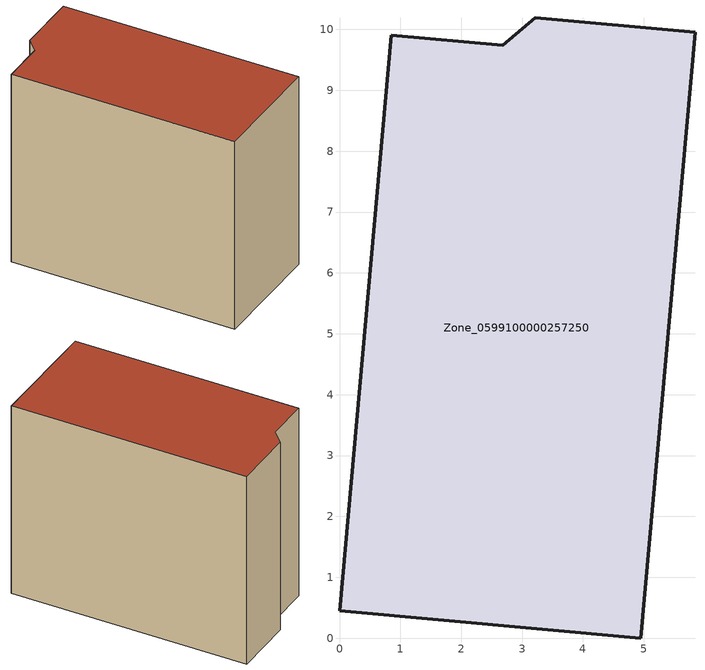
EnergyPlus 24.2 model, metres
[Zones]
Zone_0599100000257250
 floor ground (C_G): 0,0.45 0.85,9.9 2.68,9.74 3.22,10.19 5.84,9.95 4.95,0 z0
 wall outside (C_F): 3.22,10.19 2.68,9.74 0.85,9.9 0,0.45 4.95,0 5.84,9.95 3.22,10.19 z0:8.41
 roof outside (C_R): 0,0.45 4.95,0 5.84,9.95 3.22,10.19 2.68,9.74 0.85,9.9 z8.41
[BUILDING]
Pand.0599100000257250: North Axis=0; Terrain=City; Loads Convergence Tolerance Value=0.04; Temperature Convergence Tolerance Value=0.4; Solar Distribution=FullExterior; Maximum Number of Warmup Days=25; Minimum Number of Warmup Days=1
[Site:Location]
Rotterdam.The.Hague.AP_ZH_NLD Design_Conditions: Latitude=51.96; Longitude=4.45; Time Zone=1; Elevation=-4.5
[SITE:GROUNDTEMPERATURE:BUILDINGSURFACE]
18, 18, 18, 18, 18, 18, 18, 18, 18, 18, 18, 18
[MATERIAL] Thermal Absorptance=0.9; Solar Absorptance=0.7; Visible Absorptance=0.7
Name | Roughness | Thickness | Conductivity | Density | Specific Heat
G.TI.1946 | MediumSmooth | 0.15 | 1 | 540 | 1210
F.TI.1946 | Rough | 0.3 | 0.857143 | 1920 | 840
R.TI.1946 | MediumRough | 0.2 | 0.1 | 1500 | 1000
[CONSTRUCTION]
C_G: G.TI.1946
C_F: F.TI.1946
C_R: R.TI.1946
[ZONE]
Zone_0599100000257250: Type=1; Multiplier=1; Ceiling Height=Autocalculate; Volume=Autocalculate; Floor Area=autocalculate; Part of Total Floor Area=Yes
[ZONEINFILTRATION:DESIGNFLOWRATE]
Infil_Zone_0599100000257250: Zone or ZoneList or Space or SpaceList=Zone_0599100000257250; Schedule=AlwaysOn; Design Flow Rate Calculation Method=Flow/Area; Flow Rate per Floor Area=0.003; Constant Term Coefficient=1; Temperature Term Coefficient=0; Velocity Term Coefficient=0; Velocity Squared Term Coefficient=0
[HVACTEMPLATE:ZONE:IDEALLOADSAIRSYSTEM]
Zone_0599100000257250: Maximum Heating Supply Air Temperature=50; Minimum Cooling Supply Air Temperature=13; Maximum Heating Supply Air Humidity Ratio=0.0156; Minimum Cooling Supply Air Humidity Ratio=0.0077; Heating Limit=NoLimit; Cooling Limit=NoLimit; Dehumidification Control Type=ConstantSensibleHeatRatio; Cooling Sensible Heat Ratio=0.7; Dehumidification Setpoint=60; Humidification Control Type=None; Humidification Setpoint=30; Outdoor Air Method=None; Outdoor Air Flow Rate per Person=0.00944; Outdoor Air Flow Rate per Zone Floor Area=0; Outdoor Air Flow Rate per Zone=0; Demand Controlled Ventilation Type=None; Outdoor Air Economizer Type=NoEconomizer; Heat Recovery Type=None; Sensible Heat Recovery Effectiveness=0.7; Latent Heat Recovery Effectiveness=0.65
[ZONECONTROL:THERMOSTAT]
ThermostatControl_Zone_0599100000257250: Zone or ZoneList=Zone_0599100000257250; Control Type Schedule=DualSetpointControlType; Control 1=Thermostat_Zone_0599100000257250; Temperature Difference Between Cutout And Setpoint=0
[THERMOSTATSETPOINT:DUALSETPOINT]
Thermostat_Zone_0599100000257250: Heating Setpoint Temperature Schedule=HeatingSetpoint_Zone_0599100000257250; Cooling Setpoint Temperature Schedule=CoolingSetpoint_Zone_0599100000257250
[SCHEDULE:COMPACT]
HeatingSetpoint_Zone_0599100000257250: Through: 12/31, For: AllDays, Until: 24:00, 21
CoolingSetpoint_Zone_0599100000257250: Through: 12/31, For: AllDays, Until: 24:00, 24
DualSetpointControlType: Through: 12/31, For: AllDays, Until: 24:00, 4
AlwaysOn: Through: 12/31, For: AllDays, Until: 24:00, 1
